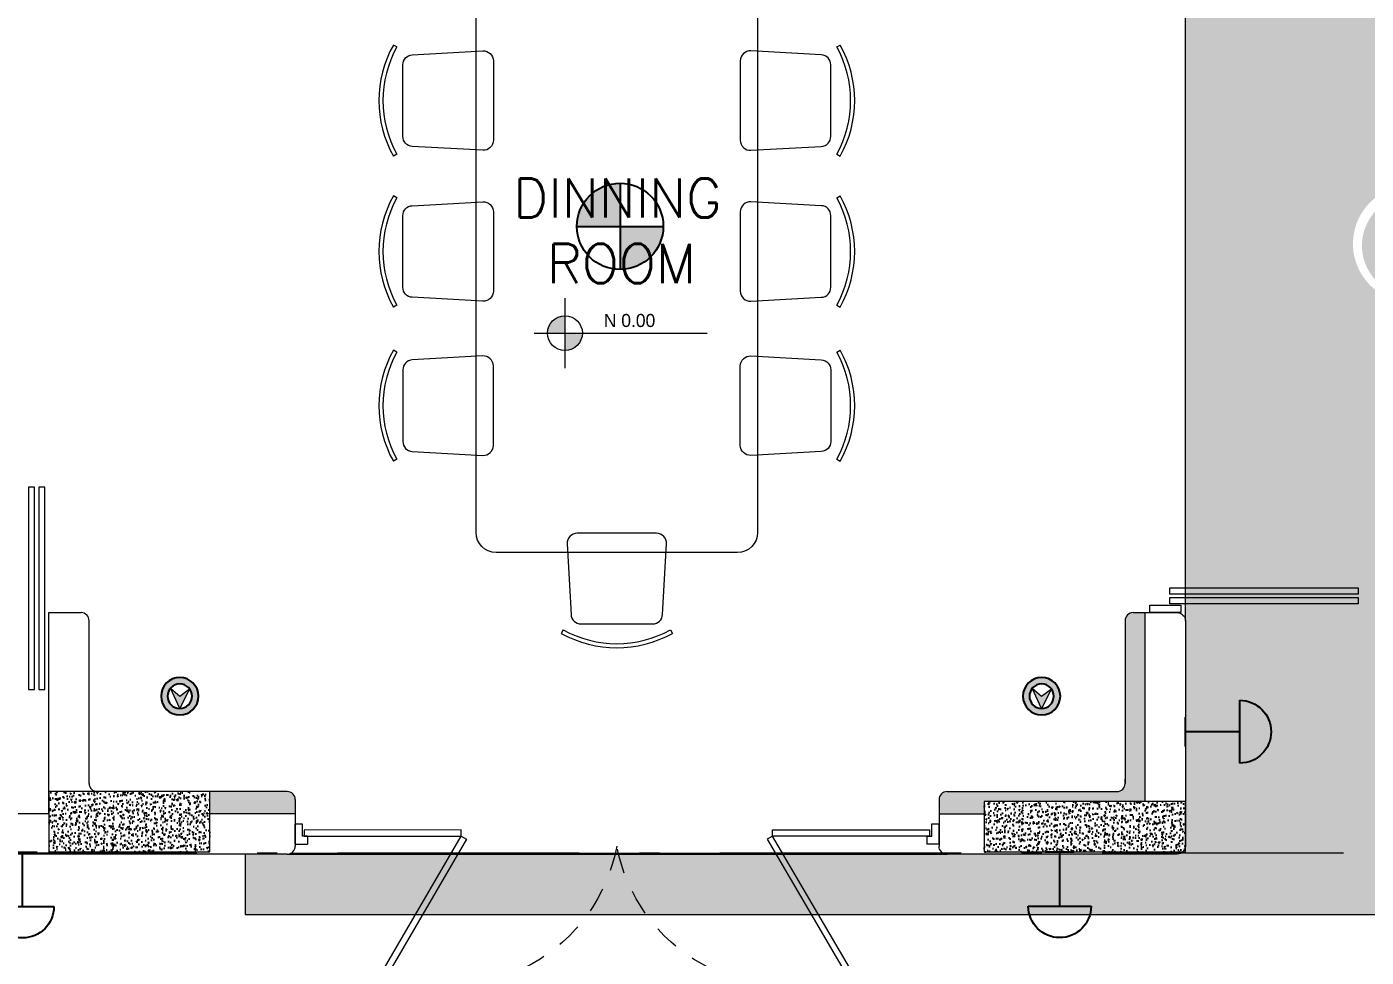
# Model space of a CAD drawing. Header units: metres. Extents: x 14 to 2416, y -346 to 476.
# Drawn here: x 51.24 to 57.9, y -222.85 to -218.23 of the extents above; entities that cross this region are included whole.
import ezdxf

# ---------------------------------------------------------------- set-up
doc = ezdxf.new("R2010")
doc.units = ezdxf.units.M
for name, pattern in [('0', [0]), ('ACAD_ISO10W100', [18, 12, -3, 0, -3]), ('HIDDEN2', [0.1875, 0.125, -0.0625])]:
    doc.linetypes.add(name, pattern=pattern)
doc.layers.get('0').update_dxf_attribs({"linetype": '0', "lineweight": 20})
for name, color, linetype, lineweight in [('A-ANNO-TEXT', 20, 'Continuous', 13), ('A-DOOR', 35, 'Continuous', 5), ('A-WALL', 250, 'Continuous', 20), ('baños', 251, 'Continuous', 0), ('Columnas', 7, 'Continuous', 18), ('MAVA', 1, 'Continuous', 15), ('MOBILIARIOS', 252, 'Continuous', 0), ('piso', 253, 'Continuous', 0), ('SE-2', 252, 'Continuous', 9), ('textos', 7, 'Continuous', 0)]:
    doc.layers.add(name, color=color, linetype=linetype, lineweight=lineweight)
doc.layers.add('HATCH', color=8, linetype='Continuous')
doc.layers.add('MAVA Luminarias', color=1, linetype='Continuous')
doc.layers.add('hatch piso', color=253, linetype='Continuous', lineweight=0, transparency=0.7)
doc.layers.add('RELLENO SECCION', color=8, linetype='Continuous', lineweight=0, transparency=0.4)
doc.layers.add('SOLAR', color=7, linetype='ACAD_ISO10W100', lineweight=9, true_color=0xff1414)
doc.styles.add('ESC100-2mm', font='arial.ttf', dxfattribs={"height": 0.15})
doc.styles.get("Standard").update_dxf_attribs({"font": 'arial.ttf', "height": 0.1875})
pattern_1 = [(49.99999999999999, (0, 0), (0.05829909407872129, -0.005100507372448988), [0.006096000000000001, -0.067056]), (355, (0, 0), (-0.01127789485599019, 0.06113819047649125), [0.004876800000000001, -0.05364498693440001]), (100.4514447, (0.004858242240004529, -0.0004250411200033), (0.04702119906891305, 0.05603768061190244), [0.005180802815999999, -0.05698887827199999]), (46.18420000000001, (0, 0.01625599999999849), (0.08674529308548158, -0.01345354493847269), [0.009144000000000001, -0.100584]), (96.63555760999994, (0.007228768000004493, 0.01513487999999796), (0.07596932289648096, 0.07917635987127089), [0.0077712074048, -0.08548339461120001]), (351.1841511700001, (0, 0.01625599999999849), (0.07596932290079265, 0.07917635986737045), [0.007315189462400001, -0.0804671142144]), (21, (0.008127999999999247, 0.01219199999999887), (0.0485166052061224, -0.03272486341986804), [0.006096000000000001, -0.067056]), (326.0000000000001, (0.008127999999999247, 0.01219199999999887), (0.01977664907124706, 0.05894014915914217), [0.004876800000000001, -0.0536448]), (71.45144499999999, (0.01217105043198785, 0.009464928032002717), (0.06829325416918917, 0.02621528604348968), [0.005180802816000001, -0.056988780032]), (37.50000000000001, (0, 0), (0.0009883530401893813, 0.027057612439409), [0, -0.05299456, 0, -0.05445760000000001, 0, -0.05384800000000001]), (7.499999999999999, (0, 0), (0.02138229200329784, 0.03205778394179824), [0, -0.03104896, 0, -0.05177536000000001, 0, -0.0205232]), (327.5, (-0.01812544000000571, 0), (0.04338899045339885, -0.001833198077655502), [0, -0.02032, 0, -0.06339840000000001, 0, -0.0841248]), (317.5, (-0.02625344000000496, 0), (0.04740133804352578, 0.00813647713066657), [0, -0.026416, 0, -0.04210304, 0, -0.0597408])]

# ---------------------------------------------------------------- blocks, each defined once
blk = doc.blocks.new('A$C9daa110d')
at = {"layer": 'A-DOOR'}
for p, q in [((1.633476927054289e-05, 0.1005227127141595), (0.06001633402468087, 0.100512911852725)), ((1.633476927054289e-05, 0.1005227127141595), (3.26695385979292e-05, 0.0005227126059708098)), ((0.06000980011680213, 0.06051291099994671), (0.0600163340244535, 0.1005129105035465)), ((3.14000973762586, 0.06000980011684476), (3.140016271533511, 0.1000097996204445)), ((3.200016270789149, 0.1000000001081887), (3.140016271533739, 0.1000098009696231)), ((3.200016270789149, 0.1000000001081887), (3.199999936019822, 0)), ((0.03499999968198608, 0.0005169954367829632), (0, 0.0005227126059708098)), ((0.03500980054343472, 0.06051699469219329), (0.03499999968198608, 0.0005169954367829632)), ((0.06000980011680213, 0.06051291099994671), (0.03500980054343472, 0.06051699469219329)), ((3.14000973762586, 0.06000980011684476), (3.165009737199227, 0.06000571642459818)), ((3.165009737199227, 0.06000571642459818), (3.164999936337779, 5.717169187846594e-06)), ((3.164999936337779, 5.717169187846594e-06), (3.199999936019822, 0))]:
    blk.add_line(p, q, dxfattribs=at)
for points in [[(0.4314092330020003, 0.7340958945085703), (0.8247074544361226, 0.06038799940252204), (0.8508633782872153, 0.07565734447823758), (0.457565156853093, 0.7493652395843071)], [(2.765838793269268, 0.7337145708262867), (2.372320495568999, 0.060135200383165), (2.346169561538147, 0.07541308966342086), (2.739687859238416, 0.748992460106571)], [(0.04460117791131779, 0.06051542796283371), (0.8247074544361226, 0.06038799940252204), (0.8247025071707412, 0.03010128239537835), (0.04459623064587959, 0.03022871095569002)], [(3.152426772093804, 0.06000777182291728), (2.372320495568999, 0.060135200383165), (2.372315548303675, 0.02984848337602131), (3.15242182482848, 0.02972105481577358)]]:
    blk.add_lwpolyline(points, close=True, dxfattribs=at)
at = {"layer": 'A-DOOR', "linetype": 'HIDDEN2'}
for centre, start, end in [((0.7599614829443908, -0.04884637082306398), 10.76134296711832, 110.7488073156987), ((2.43703077724183, -0.04912031622266966), 69.23247441770859, 169.2199387662857)]:
    blk.add_arc(centre, 0.8535720901146175, start, end, dxfattribs=at)
blk = doc.blocks.new('A$C19a6c55b')
at = {"layer": 'A-DOOR'}
for points in [[(-1.728039933368564e-11, 3.562536612712151), (0.1553727816562969, 3.562536612712151), (0.1553727816562969, 3.600000000031727), (-1.728039933368564e-11, 3.600000000031727)], [(0.1005140850720636, 3.525121904975762), (1.035720050799682, 3.525121904975762), (1.035720050799682, 3.555408622386935), (0.1005140850720636, 3.555408622386935)], [(0.1005140850720636, 3.477433492034365), (1.035720050799682, 3.477433492034365), (1.035720050799682, 3.507720209445537), (0.1005140850720636, 3.507720209445537)], [(0.1005140850720636, 0.122566508029152), (1.035720050799682, 0.122566508029152), (1.035720050799682, 0.09227979061797953), (0.1005140850720636, 0.09227979061797953)], [(0.1005140850720636, 0.07487809508775456), (1.035720050799682, 0.07487809508775456), (1.035720050799682, 0.04459137767658206), (0.1005140850720636, 0.04459137767658206)], [(-1.728039933368564e-11, 0.0374633873513659), (0.1553727816562969, 0.0374633873513659), (0.1553727816562969, 3.178968199790688e-11), (-1.728039933368564e-11, 3.178968199790688e-11)]]:
    blk.add_lwpolyline(points, close=True, dxfattribs=at)
blk = doc.blocks.new('PL BASE 1N NASAS 09')
at = {"layer": 'HATCH'}
h = blk.add_hatch(dxfattribs=at)
h.set_pattern_fill('AR-CONC', color=256, scale=0.00032)
h.set_pattern_definition(pattern_1)
h.paths.add_polyline_path([(-99.03107123376117, -54.9387964355179), (-99.03107123376117, -55.23879643551791), (-98.23107123376118, -55.23879643551791), (-98.23107123376118, -54.9387964355179)])
h = blk.add_hatch(dxfattribs=at)
h.set_pattern_fill('AR-CONC', color=256, scale=0.00032)
h.set_pattern_definition(pattern_1)
h.paths.add_polyline_path([(-94.38108143906942, -55.23879643552809), (-94.38151713547097, -54.98879643550768), (-93.63107123376068, -54.9887964354734), (-93.63063553736004, -54.98879643544521), (-93.38150693016303, -54.98879643544521), (-93.38150693016235, -55.23879643551803)])
at = {"layer": 'RELLENO SECCION', "true_color": 0xc7c8ca}
h = blk.add_hatch(color=9, dxfattribs=at)
h.dxf.hatch_style = 1
edge = h.paths.add_edge_path()
edge.add_arc((-93.7210712337618, -54.89879643551784), 0.04000000000003467, 270.0000000000407, 359.9999999999491, ccw=False)
edge.add_line((-93.72107123376178, -54.93879643551786), (-94.56605421593143, -54.93879643551792))
edge.add_arc((-94.56605421593139, -54.97879643551796), 0.04000000000004889, 90.00000000006106, 180.0000000016183)
edge.add_line((-94.60605421593144, -54.9787964355191), (-94.60605421592935, -55.04971880325938))
edge.add_line((-94.60605421592935, -55.04971880325937), (-94.38118238223932, -55.04971880325276))
edge.add_line((-94.38118238223932, -55.04971880325276), (-94.38107123376159, -54.98879643551774))
edge.add_line((-94.38107123376159, -54.98879643551774), (-93.63107123376145, -54.98879643545328))
edge.add_line((-93.63107123376145, -54.98879643545328), (-93.5814834477874, -54.98879643545168))
edge.add_line((-93.5814834477874, -54.98879643545168), (-93.58147075796398, -54.04973798366139))
edge.add_line((-93.58147075796398, -54.04973798366139), (-93.64107123376446, -54.04971909960484))
edge.add_arc((-93.64107123376176, -54.08971909960485), 0.04000000000000625, 90.00000000386754, 179.9999999999796)
edge.add_line((-93.68107123376177, -54.08971909960484), (-93.68107123376177, -54.89879643551787))
edge = h.paths.add_edge_path()
edge.add_arc((-97.84605503315241, -54.97879643551792), 0.04000000000000625, 359.9999999967838, 449.9999999999797)
edge.add_line((-97.8460550331524, -54.93879643551792), (-98.23107123376118, -54.93879643551787))
edge.add_line((-98.23107123376118, -54.93879643551787), (-98.23107123376118, -55.04971880325265))
edge.add_line((-98.23107123376118, -55.04971880325265), (-97.80605503315638, -55.04971880325269))
edge.add_line((-97.80605503315638, -55.0497188032527), (-97.8060550331524, -54.97879643552018))
at = {"layer": 'textos', "transparency": 33554534}
h = blk.add_hatch(color=256, dxfattribs=at)
h.dxf.hatch_style = 1
h.paths.add_polyline_path([(-96.46557318007744, -52.57425291447086, 0.4142135623730951), (-96.55211836813878, -52.66079810268363), (-96.46557318007744, -52.66079810268363)])
h.paths.add_polyline_path([(-96.37902799186467, -52.66079810268363), (-96.46557318007744, -52.66079810268363), (-96.46557318007744, -52.7473432908964, 0.4142135623730951)])
at = {"layer": 'A-DOOR'}
for points in [[(-99.10185211654857, -54.431916499058), (-99.10185211654857, -53.42641649905801), (-99.13213883395997, -53.42641649905801), (-99.13213883395997, -54.431916499058)], [(-99.0510294373463, -54.431916499058), (-99.0510294373463, -53.42641649905801), (-99.0813161547577, -53.42641649905801), (-99.0813161547577, -54.431916499058)]]:
    blk.add_lwpolyline(points, close=True, dxfattribs=at)
at = {"layer": 'A-WALL'}
for p, q in [((-99.0310712337411, -55.04971880325265), (-99.03107123374099, -54.04967998712061)), ((-99.0310712337411, -54.04967998712061), (-98.8710712337415, -54.04967998712061)), ((-98.83107123374113, -54.89879643551792), (-98.8310712337415, -54.08967998712059)), ((-93.68107123376177, -54.08971909960484), (-93.68107123376177, -54.89879643551785)), ((-97.84605503315241, -54.93879643551792), (-98.23107123376118, -54.93879643551787)), ((-97.8060550331524, -54.97879643552223), (-97.80605503316536, -55.20971880325706)), ((-94.60605421593144, -54.97879643552223), (-94.60605421592464, -55.2097188032527)), ((-99.0310712337411, -55.04971880325265), (-100.1310551813033, -55.0497188030884)), ((-97.80605503315638, -55.0497188032527), (-98.23107123376118, -55.04971880325265)), ((-97.8460550331656, -55.24971880325275), (-102.5710551624272, -55.24971880307616))]:
    blk.add_line(p, q, dxfattribs=at)
for points in [[(-93.64107123376176, -54.04971909960484), (-93.4214834477872, -54.04978867468979, -0.414213562373095), (-93.38148344778719, -54.0897886746898), (-93.38148344778719, -55.2097188032527, -0.414213562373095), (-93.4214834477872, -55.24971880325269), (-94.56605421592464, -55.24971880325269, -0.414213562373095), (-94.60605421592464, -55.2097188032527)], [(-93.72107123376178, -54.93879643551786, 0.414213562373043), (-93.68107123376177, -54.89879643551787), (-93.68107123376177, -54.87787406771032)]]:
    blk.add_lwpolyline(points, format="xyb", dxfattribs=at)
for points in [[(-93.5814834477874, -54.98879643544521), (-93.58147075796398, -54.04973798366139)], [(-94.56605421593143, -54.93879643551786), (-93.72107123376178, -54.93879643551786)], [(-94.60605421592936, -55.04971880325937), (-94.38118238223932, -55.04971880325276)]]:
    blk.add_lwpolyline(points, dxfattribs=at)
for centre, start, end in [((-98.8710712337415, -54.08967998712062), 2.605510395054913e-11, 90), ((-93.64107123376176, -54.08971909960484), 90, 179.9999999999943), ((-98.79107123374106, -54.89879643551789), 180.0000000000261, 269.9999999999968), ((-97.84605503315241, -54.97879643551791), 359.9999999938119, 89.99999999999675), ((-94.56605421593143, -54.97879643551791), 90.00000000000325, 180.0000000061881), ((-97.84605503316537, -55.20971880325274), 269.9999999996808, 359.9999999938119)]:
    blk.add_arc(centre, 0.04, start, end, dxfattribs=at)
at = {"layer": 'Columnas'}
blk.add_lwpolyline([(-99.03107123376117, -54.9387964355179), (-99.03107123376117, -55.23879643551791), (-98.23107123376118, -55.23879643551791), (-98.23107123376118, -54.9387964355179)], close=True, dxfattribs=at)
blk.add_lwpolyline([(-94.38107123376159, -55.23879643551803), (-93.38107123376159, -55.23879643551803), (-93.38107123376165, -54.98879643544521), (-93.63107123376142, -54.98879643544521), (-93.63107123376145, -54.98879643545328), (-94.38107123376159, -54.98879643551774), (-94.38152734077886, -55.23879643551803)], dxfattribs=at)
at = {"layer": 'piso', "transparency": 33554687}
blk.add_line((-93.38148344778719, -54.08978867468981), (-93.3810712337413, -50.40978222417165), dxfattribs=at)
at = {"layer": 'piso'}
for p, q in [((-98.05600038232724, -55.2497188032528), (-98.05600038232724, -55.54971880325279)), ((-97.8460550331656, -55.24971880325275), (-94.56605421592464, -55.24971880325269)), ((-98.05600038232724, -55.54971880325279), (-88.18107123374125, -55.54971880325279))]:
    blk.add_line(p, q, dxfattribs=at)
at = {"layer": 'textos'}
for p, q in [((-96.46557318007744, -52.48682012883589), (-96.46557318007744, -52.83477607653114)), ((-96.61938859591628, -52.66079810268363), (-95.75851461601614, -52.66079810268363))]:
    blk.add_line(p, q, dxfattribs=at)
blk.add_circle((-96.46557318007744, -52.66079810268363), 0.08654518812586502, dxfattribs=at)
at = {"color": 1, "xscale": -1, "rotation": 180}
blk.add_blockref('A$C9daa110d', (-97.8060621282413, -55.09971880310572), dxfattribs=at)
at = {"layer": 'SE-2'}
blk.add_blockref('A$C19a6c55b', (-93.55875762456046, -54.0497886747216), dxfattribs=at)
at = {"layer": 'baños', "linetype": 'Continuous'}
for tag, p in [('TRADENAME', (-121.6562016750018, -54.82733454534268)), ('MODELNUMBER', (-121.6562016749461, -54.82729221336881)), ('PRODUCT', (-121.6562016750575, -54.82737687731678)), ('MATERIAL', (-121.6562016751134, -54.82741920929088))]:
    blk.add_attdef(tag, p, '', height=2.5399184405861e-05, rotation=359.9999244952277, dxfattribs=at)
at = {"layer": 'textos', "insert": (-97.88306422797069, -52.41199728802179), "char_height": 0.195, "width": 3.404876511770499, "attachment_point": 7}
blk.add_mtext('\\pi1.15922;{\\Fromans|c0;DINNING \\P\\pi1.32637;ROOM}', dxfattribs=at)
at = {"layer": 'textos', "insert": (-96.27260545934023, -52.56541085007686), "char_height": 0.065, "attachment_point": 1, "style": 'ESC100-2mm'}
blk.add_mtext_dynamic_manual_height_columns('{\\Ftxt|c0;N 0.00}', width=2.216942068900153, gutter_width=0.5, heights=[0], dxfattribs=at)
blk = doc.blocks.new('PL MUEBLES 1N NASAS 09')
at = {"layer": 'hatch piso'}
h = blk.add_hatch(dxfattribs=at)
h.set_pattern_fill('AR-BRSTD', color=256, scale=0.002, angle=-90.00000000000001)
h.set_pattern_definition([(270, (32.50438192473212, 232.0100725299642), (0.1354836, -2.178742458197296e-17), []), (0, (32.50438192473212, 232.0100725299642), (0.1354836, 0.2032), [0.1354836, -0.1354836])])
h.paths.add_polyline_path([(77.64229406997623, 53.25491652137001), (75.08047333544067, 53.25491652137001), (75.08047333544044, 47.44807486002907), (74.08047333542248, 47.44807486007264), (74.08047333544073, 53.25357486007555), (64.20552944245787, 53.25357486007555), (64.20552944245782, 52.9535748600422), (68.88047333544063, 52.95357486001596), (68.880473335447, 32.95357486002914), (64.20554418686284, 32.95357486002335), (64.20554418684607, 32.65357486003462), (74.0804733354226, 32.65357486001759), (74.08047333542282, 38.4589972278072), (75.08047333544067, 38.45899722776363), (75.08047333544044, 32.65491652136998), (77.64229406997623, 32.65491652136998)])
h.paths.add_polyline_path([(72.26297461204848, 46.10878603823181), (72.26297461204848, 45.65878603823199), (72.68813298355411, 45.65878603823199), (72.68813298355411, 44.65878603823199), (70.08813298355398, 44.65878603823199), (70.08813298355398, 45.65878603823199), (70.50487204015616, 45.65878603823199), (70.50487204015616, 46.10878603823181)], flags=16)
h.paths.add_polyline_path([(70.19505878956664, 48.59953696519079), (70.19505878956664, 49.59953696519079), (71.89505878956669, 49.59953696519079), (71.89505878956669, 48.59953696519079)], flags=16)
edge = h.paths.add_edge_path(flags=16)
edge.add_arc((73.38047333544063, 47.14807486002934), 0.1000000000000227, 90, 180, ccw=False)
edge.add_line((73.38047333544063, 47.24807486002936), (73.78047333544049, 47.24807486002936))
edge.add_arc((73.78047333544055, 47.14807486002928), 0.1000000000000796, 3.26281224261038e-11, 90.00000000003263, ccw=False)
edge.add_line((73.88047333544063, 47.14807486002934), (73.8804733354406, 46.89807486002937))
edge.add_arc((73.78047333544062, 46.89807486002935), 0.0999999999999801, -90.00000000000819, 8.185452315956354e-12, ccw=False)
edge.add_line((73.7804733354406, 46.79807486002937), (73.38047333544051, 46.79807486002937))
edge.add_arc((73.38047333544048, 46.89807486002937), 0.09999999999999432, 180, 270.00000000001626, ccw=False)
edge.add_line((73.28047333544049, 46.89807486002937), (73.2804733354406, 47.14807486002934))
edge = h.paths.add_edge_path(flags=16)
edge.add_arc((71.0742145383112, 50.00336760197825), 0.25, 0, 360)
edge = h.paths.add_edge_path(flags=16)
edge.add_ellipse((71.53813297908363, 43.9233636517568), major_axis=(0.7999549386161108, 0.008490947165668672), ratio=0.4192585178968346, start_angle=0, end_angle=360)
h.paths.add_polyline_path([(72.68813298355411, 44.30739295435234), (73.48813298360068, 44.30739295435234), (73.48813298360068, 43.50739295430577), (72.68813298355411, 43.50739295430577)], flags=16)
h.paths.add_polyline_path([(70.08813298355398, 44.30739295435234), (70.08813298355398, 43.50739295430577), (69.28813298350741, 43.50739295430577), (69.28813298350741, 44.30739295435234)], flags=16)
h.paths.add_polyline_path([(70.19505878956664, 50.40719823876572), (70.19505878956664, 51.40719823876572), (71.89505878956669, 51.40719823876572), (71.89505878956669, 50.40719823876572)], flags=16)
edge = h.paths.add_edge_path(flags=16)
edge.add_ellipse((71.53813297908363, 41.98370843603601), major_axis=(0.7999549386161108, -0.008490947165668672), ratio=0.4192585178968346, start_angle=0, end_angle=360, ccw=False)
h.paths.add_polyline_path([(72.68813298355411, 42.39967913348704), (73.48813298360068, 42.39967913348704), (73.48813298360068, 41.59967913344047), (72.68813298355411, 41.59967913344047)], flags=16)
h.paths.add_polyline_path([(70.08813298355398, 42.39967913348704), (70.08813298355398, 41.59967913344047), (69.28813298350741, 41.59967913344047), (69.28813298350741, 42.39967913348704)], flags=16)
edge = h.paths.add_edge_path(flags=16)
edge.add_line((73.28047333544072, 52.59594413940195), (73.28047333544063, 52.84594413940189))
edge.add_arc((73.38047333544061, 52.84594413940191), 0.0999999999999801, 89.99999999999193, 180.0000000000081, ccw=False)
edge.add_line((73.38047333544063, 52.94594413940189), (73.78047333544072, 52.94594413940189))
edge.add_arc((73.78047333544069, 52.84594413940195), 0.09999999999993747, -3.26281224261038e-11, 89.99999999998369, ccw=False)
edge.add_line((73.88047333544063, 52.84594413940189), (73.88047333544071, 52.59594413940195))
edge.add_arc((73.78047333544073, 52.59594413940194), 0.0999999999999801, -90.00000000000819, 8.185452315956354e-12, ccw=False)
edge.add_line((73.78047333544072, 52.49594413940196), (73.38047333544063, 52.49594413940196))
edge.add_arc((73.38047333544066, 52.59594413940189), 0.09999999999993747, 179.9999999999674, 269.99999999998374, ccw=False)
h.paths.add_polyline_path([(72.68813298355411, 41.24828604956082), (72.68813298355411, 40.24828604956082), (72.26297461204848, 40.24828604956082), (72.26297461204848, 39.798286049561), (70.50487204015616, 39.798286049561), (70.50487204015616, 40.24828604956082), (70.08813298355398, 40.24828604956082), (70.08813298355398, 41.24828604956082)], flags=16)
edge = h.paths.add_edge_path(flags=16)
edge.add_line((73.38047333544051, 39.0989972277639), (73.7804733354406, 39.0989972277639))
edge.add_arc((73.78047333544063, 38.99899722776391), 0.09999999999999432, 0, 90.00000000001631, ccw=False)
edge.add_line((73.88047333544063, 38.99899722776391), (73.88047333544051, 38.74899722776394))
edge.add_arc((73.78047333544049, 38.74899722776394), 0.1000000000000227, -90, 0, ccw=False)
edge.add_line((73.78047333544049, 38.64899722776391), (73.38047333544063, 38.64899722776391))
edge.add_arc((73.38047333544057, 38.74899722776399), 0.1000000000000796, 180.0000000000326, 270.00000000003257, ccw=False)
edge.add_line((73.28047333544049, 38.74899722776394), (73.2804733354406, 38.99899722776391))
edge.add_arc((73.38047333544057, 38.99899722776394), 0.0999999999999659, 90.00000000003263, 180.0000000000163, ccw=False)
edge = h.paths.add_edge_path(flags=0)
edge.add_line((70.48365891830525, 36.79522317820329), (70.4398800839295, 36.82292017399391))
edge.add_line((70.4398800839295, 36.82292017399391), (70.4131478727083, 36.78066631164694))
edge.add_line((70.4131478727083, 36.78066631164694), (70.32864014801484, 36.83413073408965))
edge.add_arc((70.19497909190825, 36.62286142235588), 0.2499999999999819, 57.68021319181359, 237.6802131918136)
edge.add_line((70.06131803580166, 36.41159211062211), (70.14582576049537, 36.3581276881792))
edge.add_line((70.14582576049537, 36.3581276881792), (70.11909354927406, 36.3158738258324))
edge.add_line((70.11909354927406, 36.3158738258324), (70.1731394557655, 36.28168129270685))
edge.add_arc((71.25621804709692, 35.97743506840928), 1.124999999999911, 133.3709649465783, 164.3094841489595, ccw=False)
edge = h.paths.add_edge_path(flags=16)
edge.add_arc((70.00419201307986, 35.98652027748952), 0.2909391300207996, 89.2588743430332, 335.97933893623923, ccw=False)
edge.add_line((70.00795522989785, 36.27743506841023), (70.1079552298981, 36.2774350684102))
edge.add_line((70.1079552298981, 36.2774350684102), (70.1079552298981, 36.22743506841022))
edge.add_line((70.1079552298981, 36.22743506841022), (70.00795522989739, 36.22743506841022))
edge.add_arc((70.00795522989732, 35.97743506841022), 0.25, 89.99999999998371, 269.9999999999902)
edge.add_line((70.00795522989728, 35.72743506841022), (70.10795522989741, 35.72743506841022))
edge.add_line((70.10795522989741, 35.72743506841022), (70.10795522989719, 35.67743506841012))
edge.add_line((70.10795522989719, 35.67743506841012), (70.17985118550013, 35.67743506841003))
edge.add_line((70.17985118550013, 35.67743506841003), (70.11909354927406, 35.63899631098781))
edge.add_line((70.11909354927406, 35.63899631098781), (70.14582576049537, 35.59674244864101))
edge.add_line((70.14582576049537, 35.59674244864101), (70.06131803580149, 35.54327802619801))
edge.add_arc((70.19497909190824, 35.33200871446432), 0.2499999999999934, 122.3197868082271, 302.3197868081512)
edge.add_line((70.3286401480147, 35.12073940273046), (70.4131478727083, 35.17420382517327))
edge.add_line((70.4131478727083, 35.17420382517327), (70.4398800839295, 35.1319499628263))
edge.add_line((70.4398800839295, 35.1319499628263), (70.35537235923601, 35.07848554038364))
edge.add_arc((70.18980004316087, 35.32865709781886), 0.3000000000000866, 211.2742799023337, 303.49798923904575, ccw=False)
edge.add_arc((70.28470962891768, 34.84717721287504), 0.4790926908531943, -37.75931426553501, 137.1634994422355, ccw=False)
edge.add_arc((70.6181354084435, 34.76621458644701), 0.2171929796369701, 282.0494044415422, 481.7281917725827)
edge.add_line((70.5039157446194, 34.95094860821749), (70.54397861828869, 35.04257265611608))
edge.add_line((70.54397861828869, 35.04257265611608), (70.58979064223826, 35.02254121928166))
edge.add_line((70.58979064223826, 35.02254121928166), (70.54972776856889, 34.93091717138276))
edge.add_arc((70.78995102193791, 34.85629014508434), 0.2515480163176458, -29.977208623414526, 162.7422291662654, ccw=False)
edge.add_line((71.00784800806281, 34.73060280303662), (71.04791088173232, 34.82222685093558))
edge.add_line((71.04791088173232, 34.82222685093558), (71.09372290568177, 34.80219541410091))
edge.add_line((71.09372290568177, 34.80219541410091), (71.12252649154783, 34.86806939889908))
edge.add_line((71.12252649154783, 34.86806939889908), (71.1334043820147, 34.79700112235417))
edge.add_line((71.1334043820147, 34.79700112235417), (71.18282877310111, 34.80456614487588))
edge.add_line((71.18282877310111, 34.80456614487588), (71.19795881814392, 34.70571736270335))
edge.add_arc((71.44301081336786, 34.75706609966703), 0.2503740664505842, 5.569938851973177, 191.8346553073248, ccw=False)
edge.add_line((71.69220272900674, 34.78136758791845), (71.67707268396379, 34.88021637009109))
edge.add_line((71.67707268396379, 34.88021637009109), (71.72649707505019, 34.8877813926126))
edge.add_line((71.72649707505019, 34.8877813926126), (71.71561918458355, 34.95884966915656))
edge.add_line((71.71561918458355, 34.95884966915656), (71.76280808590553, 34.90460728698221))
edge.add_line((71.76280808590553, 34.90460728698221), (71.80053091865756, 34.93742478062785))
edge.add_line((71.80053091865756, 34.93742478062785), (71.86616590594875, 34.86197911512375))
edge.add_arc((72.07366298416885, 35.00436117733337), 0.2516499336557487, 47.586710559375774, 214.4574572161482, ccw=False)
edge.add_line((72.24339423346777, 35.19015405157879), (72.17775924617666, 35.26559971708247))
edge.add_line((72.17775924617666, 35.26559971708247), (72.21548207892869, 35.29841721072793))
edge.add_line((72.21548207892869, 35.29841721072793), (72.16120610725665, 35.36080599105202))
edge.add_line((72.16120610725665, 35.36080599105202), (72.23912736835058, 35.33311992811727))
edge.add_line((72.23912736835058, 35.33311992811727), (72.25586750521842, 35.38023434011251))
edge.add_line((72.25586750521842, 35.38023434011251), (72.35009632920836, 35.34675406637668))
edge.add_arc((72.42344946373964, 35.58600269563753), 0.2502410616760513, 67.92434522055379, 252.9545688689378, ccw=False)
edge.add_line((72.5174976978879, 35.81789818632751), (72.42326887389748, 35.85137846006347))
edge.add_line((72.42326887389748, 35.85137846006347), (72.44000901076555, 35.89849287205865))
edge.add_line((72.44000901076555, 35.89849287205865), (72.37226229730521, 35.92256383479929))
edge.add_line((72.37226229730521, 35.92256383479929), (72.44238290461084, 35.93844240095072))
edge.add_line((72.44238290461084, 35.93844240095072), (72.43134016512812, 35.98720773602298))
edge.add_line((72.43134016512812, 35.98720773602298), (72.52887083527327, 36.00929321498855))
edge.add_arc((72.44454272698913, 36.24652703388856), 0.2517759215585634, 95.9500134262143, 289.56847427955125, ccw=False)
edge.add_line((72.41844344044642, 36.49694656571191), (72.32091277030162, 36.47486108674644))
edge.add_line((72.32091277030162, 36.47486108674644), (72.30987003081913, 36.52362642181888))
edge.add_line((72.30987003081913, 36.52362642181888), (72.23974942351259, 36.50774785566722))
edge.add_line((72.23974942351259, 36.50774785566722), (72.2905173696027, 36.55865604834503))
edge.add_line((72.2905173696027, 36.55865604834503), (72.25511329697332, 36.59396258656756))
edge.add_line((72.25511329697332, 36.59396258656756), (72.3257263734188, 36.66477073182679))
edge.add_arc((72.14870601027216, 36.84130342293936), 0.2500000000000276, 315.0790306611175, 495.0790306611176)
edge.add_line((71.97168564712553, 37.01783611405193), (71.90107257068047, 36.94702796879307))
edge.add_line((71.90107257068047, 36.94702796879307), (71.8656684980511, 36.98233450701579))
edge.add_line((71.8656684980511, 36.98233450701579), (71.93628157449609, 37.05314265227432))
edge.add_arc((72.11193890494438, 36.94155232418589), 0.2081054998386675, -66.66126001738809, 147.5733142981679, ccw=False)
edge.add_arc((72.4600398191716, 37.86661616611086), 1.147321265390582, 197.4890942626398, 256.61195041888857, ccw=False)
edge.add_arc((71.34453005339905, 37.22257002107318), 0.3000000000000184, -4.056946773256527, 85.94305322670817, ccw=False)
edge.add_line((71.64377832119357, 37.20134564306127), (71.63670352852301, 37.10159622046302))
edge.add_line((71.63670352852301, 37.10159622046302), (71.58682881722387, 37.10513361679813))
edge.add_line((71.58682881722387, 37.10513361679813), (71.59390360989457, 37.20488303939655))
edge.add_arc((71.3445300533992, 37.22257002107347), 0.2499999999999791, 355.9430532266679, 535.9430532266679)
edge.add_line((71.09515649690383, 37.24025700275038), (71.08808170423293, 37.14050758015145))
edge.add_line((71.08808170423293, 37.14050758015145), (71.0382069929338, 37.14404497648678))
edge.add_line((71.0382069929338, 37.14404497648678), (71.03312050313633, 37.07232917590233))
edge.add_line((71.03312050313633, 37.07232917590233), (70.99907654134853, 37.1356540296149))
edge.add_line((70.99907654134853, 37.1356540296149), (70.9550373091119, 37.11197817643023))
edge.add_line((70.9550373091119, 37.11197817643023), (70.90768560274256, 37.20005664090368))
edge.add_arc((70.41794177396018, 37.58306046093398), 0.6217241703426248, 274.5528404303045, 321.9728396393702, ccw=False)
edge.add_line((70.46729328037719, 36.9632981090582), (70.5146449867463, 36.875219644585))
edge.add_line((70.5146449867463, 36.875219644585), (70.47060575450968, 36.85154379140064))
edge.add_line((70.47060575450968, 36.85154379140064), (70.42325404814054, 36.93962225587381))
edge.add_arc((70.68451263027005, 37.08708056613028), 0.3000000000000281, 117.21733312906969, 209.4410424654766, ccw=False)
edge.add_arc((71.72346180163836, 36.36551926102893), 1.536286398669192, 139.9591478279679, 198.8921358504717)
edge = h.paths.add_edge_path(flags=0)
edge.add_arc((71.25621804708152, 35.9774350684101), 0.6999999999999886, 0, 360)
edge = h.paths.add_edge_path(flags=16)
edge.add_line((73.38047333544063, 33.41112794839165), (73.78047333544049, 33.41112794839165))
edge.add_arc((73.78047333544055, 33.31112794839157), 0.1000000000000796, 3.26281224261038e-11, 90.00000000003263, ccw=False)
edge.add_line((73.88047333544063, 33.31112794839163), (73.88047333544051, 33.06112794839163))
edge.add_arc((73.78047333544049, 33.06112794839163), 0.1000000000000227, -90, 0, ccw=False)
edge.add_line((73.78047333544049, 32.96112794839161), (73.38047333544063, 32.96112794839161))
edge.add_arc((73.38047333544057, 33.06112794839169), 0.1000000000000796, 180.0000000000326, 270.00000000003257, ccw=False)
edge.add_line((73.28047333544049, 33.06112794839163), (73.2804733354406, 33.31112794839163))
edge.add_arc((73.38047333544063, 33.31112794839163), 0.1000000000000227, 90, 180, ccw=False)
at = {"layer": 'MOBILIARIOS'}
for p, q in [((64.96046821510944, 36.96454218453057), (64.94298506958702, 36.97425504315409)), ((67.14720345517534, 36.96454218453057), (67.16468660069776, 36.97425504315409)), ((64.96046821510944, 36.43168283860025), (64.94298506958702, 36.42196997997674)), ((67.14720345517534, 36.43168283860025), (67.16468660069776, 36.42196997997674)), ((64.96046821510944, 36.21454218453057), (64.94298506958702, 36.22425504315409)), ((67.14720345517534, 36.21454218453057), (67.16468660069776, 36.22425504315409)), ((64.96046821510944, 35.68168283860025), (64.94298506958702, 35.67196997997674)), ((67.14720345517534, 35.68168283860025), (67.16468660069776, 35.67196997997674)), ((64.96046821510944, 35.4484266893481), (64.94298506958702, 35.45813954797161)), ((67.14720345517534, 35.4484266893481), (67.16468660069776, 35.45813954797161)), ((64.96046821510944, 34.91556734341778), (64.94298506958702, 34.90585448479426)), ((67.14720345517534, 34.91556734341778), (67.16468660069776, 34.90585448479426)), ((65.78740616217723, 34.06817947165139), (65.77769330355372, 34.05069632612897)), ((66.32026550810755, 34.06817947165139), (66.32997836673107, 34.05069632612897))]:
    blk.add_line(p, q, dxfattribs=at)
for points in [[(66.75383583514233, 37.35226801982351), (66.75383583514233, 34.55226801982333, -0.414213562373095), (66.65383583514242, 34.45226801982342), (65.45383583514237, 34.45226801982342, -0.414213562373095), (65.35383583514235, 34.55226801982333), (65.35383583514235, 37.35226801982351, -0.414213562373095), (65.45383583514237, 37.45226801982342), (66.65383583514242, 37.45226801982342, -0.414213562373095)], [(64.99004162644653, 36.52041183483591), (64.99004162644653, 36.87581318829491, -0.3980502806704841), (65.03726812546537, 36.92573620595529), (65.3872681254654, 36.94518065039968, -0.4305637126590388), (65.44004162644646, 36.8952576327393), (65.44004162644646, 36.50096739039152, -0.4305637126590388), (65.3872681254654, 36.45104437273115), (65.03726812546537, 36.47048881717554, -0.3980502806704841)], [(67.11763004383826, 36.52041183483591), (67.11763004383826, 36.87581318829491, 0.3980502806704841), (67.07040354481941, 36.92573620595529), (66.72040354481939, 36.94518065039968, 0.4305637126590388), (66.66763004383822, 36.8952576327393), (66.66763004383822, 36.50096739039152, 0.4305637126590388), (66.72040354481939, 36.45104437273115), (67.07040354481941, 36.47048881717554, 0.3980502806704841)], [(64.99004162644653, 35.77041183483591), (64.99004162644653, 36.12581318829491, -0.3980502806704841), (65.03726812546537, 36.17573620595529), (65.3872681254654, 36.19518065039968, -0.4305637126590388), (65.44004162644646, 36.1452576327393), (65.44004162644646, 35.75096739039152, -0.4305637126590388), (65.3872681254654, 35.70104437273115), (65.03726812546537, 35.72048881717554, -0.3980502806704841)], [(67.11763004383826, 35.77041183483591), (67.11763004383826, 36.12581318829491, 0.3980502806704841), (67.07040354481941, 36.17573620595529), (66.72040354481939, 36.19518065039968, 0.4305637126590388), (66.66763004383822, 36.1452576327393), (66.66763004383822, 35.75096739039152, 0.4305637126590388), (66.72040354481939, 35.70104437273115), (67.07040354481941, 35.72048881717554, 0.3980502806704841)], [(64.99004162644653, 35.35969769311244), (64.99004162644653, 35.00429633965344, 0.3980502806704841), (65.03726812546537, 34.95437332199306), (65.3872681254654, 34.93492887754867, 0.4305637126590388), (65.44004162644646, 34.98485189520905), (65.44004162644646, 35.37914213755683, 0.4305637126590388), (65.3872681254654, 35.4290651552172), (65.03726812546537, 35.40962071077281, 0.3980502806704841)], [(67.11763004383826, 35.35969769311244), (67.11763004383826, 35.00429633965344, -0.3980502806704841), (67.07040354481941, 34.95437332199306), (66.72040354481939, 34.93492887754867, -0.4305637126590388), (66.66763004383822, 34.98485189520905), (66.66763004383822, 35.37914213755683, -0.4305637126590388), (66.72040354481939, 35.4290651552172), (67.07040354481941, 35.40962071077281, -0.3980502806704841)], [(65.8761351584129, 34.09775288298836), (66.2315365118719, 34.09775288298836, 0.3980502806704841), (66.28145952953227, 34.14497938200732), (66.30090397397666, 34.49497938200723, 0.4305637126590388), (66.25098095631628, 34.54775288298841), (65.8566907139685, 34.54775288298841, 0.4305637126590388), (65.80676769630813, 34.49497938200723), (65.82621214075252, 34.14497938200732, 0.3980502806704841)]]:
    blk.add_lwpolyline(points, format="xyb", close=True, dxfattribs=at)
for centre, radius, start, end in [((65.44004162644646, 36.69811251156541), 0.5686122742864268, 150.9453959009024, 209.0546040990976), ((65.44004162644646, 36.69811251156541), 0.5486122742864268, 150.9453959009024, 209.0546040990976), ((66.66763004383822, 36.69811251156541), 0.5486122742864268, 330.9453959009006, 29.05460409909941), ((66.66763004383822, 36.69811251156541), 0.5686122742864268, 330.9453959009006, 29.05460409909941), ((65.44004162644646, 35.94811251156541), 0.5686122742864268, 150.9453959009024, 209.0546040990976), ((66.66763004383822, 35.94811251156541), 0.5686122742864268, 330.9453959009006, 29.05460409909941), ((65.44004162644646, 35.94811251156541), 0.5486122742864268, 150.9453959009024, 209.0546040990976), ((66.66763004383822, 35.94811251156541), 0.5486122742864268, 330.9453959009006, 29.05460409909941), ((65.44004162644646, 35.18199701638294), 0.5686122742864268, 150.9453959009154, 209.0546040990841), ((65.44004162644646, 35.18199701638294), 0.5486122742864268, 150.9453959009154, 209.0546040990841), ((66.66763004383822, 35.18199701638294), 0.5486122742864268, 330.9453959009155, 29.05460409908458), ((66.66763004383822, 35.18199701638294), 0.5686122742864268, 330.9453959009155, 29.05460409908458), ((66.0538358351424, 34.54775288298841), 0.5686122742864268, 240.9453959009042, 299.0546040990957), ((66.0538358351424, 34.54775288298841), 0.5486122742864268, 240.9453959009042, 299.0546040990957)]:
    blk.add_arc(centre, radius, start, end, dxfattribs=at)
at = {"layer": 'baños'}
blk.add_blockref('PL BASE 1N NASAS 09', (162.2615445691817, 88.20329366328178), dxfattribs=at)
blk = doc.blocks.new('A$Cbef68299')
blk.add_blockref('PL MUEBLES 1N NASAS 09', (-30.76585977222419, -32.05349722771265))
blk = doc.blocks.new('A$Cc5be7df0')
at = {"layer": 'piso', "transparency": 33554687}
blk.add_line((37.81386883991115, 18.24249407668873), (41.01386883991131, 18.24249407668901), dxfattribs=at)
at = {"layer": 'SOLAR', "ltscale": 0.1}
blk.add_lwpolyline([(50.64925790751084, 18.24102256640236), (12.77047259873348, 18.24109832523072), (13.21386883991124, 38.23157170895433), (50.98523778793373, 38.23766521902093)], close=True, dxfattribs=at)
at = {"layer": 'A-ANNO-TEXT'}
blk.add_blockref('A$Cbef68299', (4.149255276694817, 17.33699407663801), dxfattribs=at)
blk = doc.blocks.new('dl ip')
at = {"layer": 'MAVA', "transparency": 33554687}
h = blk.add_hatch(color=40, dxfattribs=at)
h.dxf.hatch_style = 1
h.paths.add_polyline_path([(94.75742601566844, -111.2087748606267), (94.71091809209081, -111.2482144905869), (94.6623739509123, -111.2113100501469), (94.71091809209065, -111.3091937605638)])
at = {"layer": 'MAVA Luminarias', "linetype": 'Continuous'}
h = blk.add_hatch(color=40, dxfattribs=at)
h.paths.add_polyline_path([(94.61796684585289, -111.2482144905869, 1), (94.80386933832872, -111.2482144905869, 1)])
h.paths.add_polyline_path([(94.77189736206773, -111.2482144905869, -1), (94.64993882211388, -111.2482144905869, -1)], flags=16)
at = {"layer": 'MAVA', "color": 40}
for p, q in [((94.71091809209081, -111.2482144905869), (94.6623739509123, -111.2113100501469)), ((94.6623739509123, -111.2113100501469), (94.71091809209065, -111.3091937605638)), ((94.71091809209065, -111.3091937605638), (94.75742601566844, -111.2087748606267)), ((94.75742601566844, -111.2087748606267), (94.71091809209081, -111.2482144905869))]:
    blk.add_line(p, q, dxfattribs=at)
at = {"layer": 'MAVA Luminarias', "color": 40, "linetype": 'Continuous'}
for radius in [0.09295124623791078, 0.06097926997692545]:
    blk.add_circle((94.71091809209081, -111.2482144905869), radius, dxfattribs=at)
blk = doc.blocks.new('lum decorativa')
at = {"layer": 'MAVA Luminarias', "ltscale": 0.3, "transparency": 33554687}
h = blk.add_hatch(color=82, dxfattribs=at)
h.paths.add_polyline_path([(513802.9375866557, 2035251.338247821, 0.414213562373095), (513802.8639243055, 2035251.264585471), (513802.9375866557, 2035251.264585471)])
h.paths.add_polyline_path([(513802.9375866557, 2035251.190923121, 0.414213562373095), (513803.0112490058, 2035251.264585471), (513802.9375866557, 2035251.264585471)])
at = {"layer": 'MAVA Luminarias', "color": 82, "ltscale": 0.3, "transparency": 33554687}
for p, q in [((513802.9375866557, 2035251.338247821), (513802.9375866557, 2035251.190923121)), ((513802.8639243055, 2035251.264585471), (513803.0112490058, 2035251.264585471))]:
    blk.add_line(p, q, dxfattribs=at)
blk.add_circle((513802.9375866557, 2035251.264585471), 0.07366235014331367, dxfattribs=at)
blk = doc.blocks.new('SCONCE 1')
at = {"layer": 'MAVA Luminarias', "color": 5, "linetype": 'Continuous'}
for p, q in [((-1.373654099004398, 0.6793621716306149), (-1.373654099004398, 1.191046028972309)), ((-0.9313628887219636, 0.8161379680049095), (-0.9313628887219636, 1.054270232598014)), ((-1.373654099004398, 0.935204100301462), (-0.9313628887219636, 0.935204100301462))]:
    blk.add_line(p, q, dxfattribs=at)
blk.add_arc((-1.373654099004398, 0.935204100301462), 0.2558419286708471, 90, 270, dxfattribs=at)

msp = doc.modelspace()

# ---------------------------------------------------------------- block references
at = {"layer": 'A-ANNO-TEXT'}
msp.add_blockref('A$Cc5be7df0', (14.73768280070863, -240.5770438657565), dxfattribs=at)
at = {"layer": 'MAVA Luminarias', "color": 82, "xscale": 2.91286913078865, "yscale": 2.91286913078865, "zscale": 2.91286913078865}
msp.add_blockref('lum decorativa', (-1496586.525076351, -5928639.80241619), dxfattribs=at)
at = {"layer": 'MAVA Luminarias', "xscale": -1}
for p in [(146.7132161522378, -110.3068780502028), (150.9976621138841, -110.3068780502028)]:
    msp.add_blockref('dl ip', p, dxfattribs=at)
at = {"layer": 'MAVA Luminarias', "color": 251, "xscale": -0.6101999921123585, "yscale": 0.6101999921123585, "zscale": 0.6101999921123585}
msp.add_blockref('SCONCE 1', (56.43323401326799, -222.3024419156287), dxfattribs=at)
at = {"layer": 'MAVA Luminarias', "color": 251, "xscale": -0.6101999921123585, "yscale": 0.6101999921123585, "zscale": 0.6101999921123585, "rotation": 270}
for p in [(50.64982944442872, -221.7621753386323), (55.80589010599233, -221.7607321617155)]:
    msp.add_blockref('SCONCE 1', p, dxfattribs=at)

doc.saveas('drawing.dxf')
